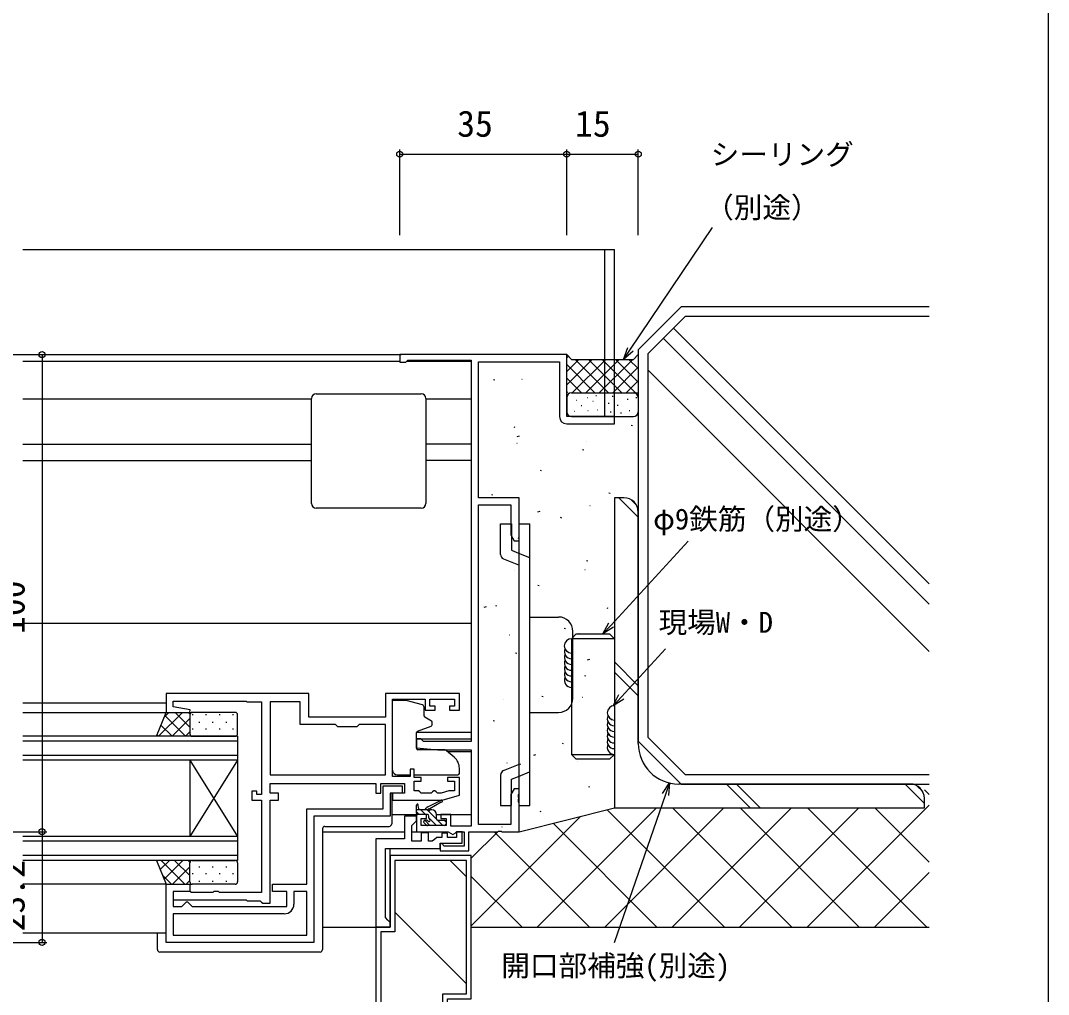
# Model space of a CAD drawing. Units: millimetres, scale not verified. Extents: x -437 to 438, y -344 to 341.
# Drawn here: x 222.7 to 438.2, y -222.8 to -18.7 of the extents above; entities that cross this region are included whole.
import ezdxf
from ezdxf.enums import TextEntityAlignment as Align

# ---------------------------------------------------------------- set-up
doc = ezdxf.new("R2010")
doc.units = ezdxf.units.MM
doc.header["$LTSCALE"] = 2
for name, color, linetype in [('0-2_YKK_11', 7, 'Continuous'), ('0-3_YKK_12', 2, 'Continuous'), ('0-4_YKK_13', 4, 'Continuous'), ('0-5_YKK_D', 6, 'Continuous'), ('0-6_YKK_ZWAK', 7, 'Continuous'), ('0-7_YSS_K', 3, 'Continuous')]:
    doc.layers.add(name, color=color, linetype=linetype)
doc.styles.add('ＭＳ ゴシック', font='')
doc.styles.get('ＭＳ ゴシック').set_extended_font_data('MS Gothic')

msp = doc.modelspace()

# ---------------------------------------------------------------- linework, layer by layer
at = {"layer": '0-2_YKK_11'}
for points in [[(337.2, -103.2), (347.2, -103.2), (347.2, -101.7), (337.2, -101.7), (337.2, -88.7), (302.2, -88.7), (302.2, -90.3), (303.5, -90.3), (303.7, -90.1), (303.9, -89.9), (317.2, -89.9)], [(317.2, -89.9), (317.2, -169.8), (307.2, -169.8), (306.9, -169.5), (306.6, -169.2), (305.7, -169.2), (305.7, -171.106), (310.2, -171.5), (317.2, -171.5), (317.2, -187.5), (312.9, -187.5), (312.9, -185.1), (310.8, -185.1), (310.8, -185.9), (311.9, -185.9), (311.9, -187.4), (306.7, -187.4), (306.7, -185.9), (307.8, -185.9), (307.8, -185.1), (305.7, -185.1), (305.7, -188.7), (312.38, -188.7), (313.35, -189.26), (313.8, -189), (314.1, -188.7), (315.7, -188.7), (315.7, -191.7), (311.462, -191.7), (311.145, -191.151), (310.7, -191.27), (310.7, -192.7), (316.7, -192.7), (316.7, -188.7), (322.742, -188.7), (322.925, -188.58), (323.475, -188.58), (323.658, -188.7), (327.2, -188.7), (327.2, -182.658)], [(327.2, -182.658), (327.08, -182.475), (327.08, -181.925), (327.2, -181.742), (327.2, -181.658), (327.08, -181.475), (327.08, -180.925), (327.2, -180.742), (327.2, -179.7), (326.2, -179.7), (325.5, -180.912), (325.5, -187.2), (318.7, -187.2), (318.7, -120.2), (325.5, -120.2), (325.5, -126.488), (326.2, -127.7), (327.2, -127.7), (327.2, -118.7), (318.7, -118.7), (318.7, -90.2), (335.7, -90.2), (335.7, -101.7)], [(283.104, -159.7), (253.204, -159.7), (253.204, -163.7), (258.178, -163.7), (258.226, -163.152), (254.704, -162.531), (254.704, -161.3), (270.004, -161.3), (270.204, -161.5), (273.204, -161.5), (273.204, -180.9), (272.204, -180.9), (272.204, -180.2), (271.204, -180.2), (271.204, -182.1), (273.204, -182.1), (273.204, -201.4), (264.404, -201.4), (264.204, -201.2), (263.204, -201.2), (263.004, -201.4), (258.551, -201.4), (258.204, -201.2), (254.704, -201.2), (254.704, -203), (270.004, -203), (270.204, -203.2), (272.913, -203.2), (273.209, -203.45), (273.504, -203.7), (275.004, -203.7), (275.004, -182.1), (276.804, -182.1), (276.804, -180.6), (275.004, -180.6), (275.004, -178.6), (297.204, -178.6), (297.204, -180.6), (298.204, -180.6), (298.204, -178.6)], [(313.704, -160.9), (313.704, -162.4), (312.604, -162.4), (312.604, -163.2), (314.704, -163.2), (314.704, -159.7), (299.204, -159.7), (299.204, -164.7), (283.104, -164.7), (283.104, -159.7)], [(298.204, -178.6), (303.204, -178.6), (303.204, -180.6), (300.704, -180.6), (300.704, -182.1), (311.104, -182.1), (314.704, -181), (314.704, -177.3), (312.204, -177.3), (312.204, -178.1), (313.704, -178.1), (313.704, -180.1), (312.517, -180.1), (310.88, -180.6), (310.146, -180.6), (309.85, -180.35), (309.554, -180.1), (309.354, -180.1), (309.059, -180.35), (308.763, -180.6), (306.704, -180.6), (306.409, -180.35), (306.113, -180.1), (305.204, -180.1), (305.204, -178.1), (306.704, -178.1), (306.704, -177.3), (305.204, -177.3), (305.204, -175.6), (304.404, -175.6), (304.404, -177.1), (300.704, -177.1), (300.704, -160.9), (307.504, -160.9), (307.504, -163.2), (309.604, -163.2), (309.604, -162.4), (308.504, -162.4), (308.504, -160.9), (313.704, -160.9)], [(254.7, -210.4), (282.7, -210.4), (282.7, -201.2), (280, -201.2), (280, -203.9)], [(278, -205.9), (254.7, -205.9), (254.7, -210.4)]]:
    msp.add_lwpolyline(points, dxfattribs=at)
for points in [[(275.004, -176.8), (299.204, -176.8), (299.204, -166.2), (293.704, -166.2), (293.204, -166.7), (289.204, -166.7), (288.704, -166.2), (281.304, -166.2), (281.304, -161.5), (275.004, -161.5)], [(284.2, -211.9), (253.2, -211.9), (253.2, -199.7), (258.2, -199.7), (258.2, -201.2), (254.7, -201.2), (254.7, -204.4), (256.5, -204.4), (257, -203.9), (257.5, -203.4), (257.7, -203.4), (258.2, -203.9), (258.7, -204.4), (278.5, -204.4), (278.5, -201.2), (275.5, -201.2), (275.5, -199.7), (282.7, -199.7), (282.7, -183.9), (298.7, -183.9), (298.7, -179.1), (302.7, -179.1), (302.7, -180.6), (300.2, -180.6), (300.2, -185.4), (284.2, -185.4)], [(297.2, -190.2), (297.2, -208.7), (300.2, -208.7), (300.2, -207.7), (299.7, -207.2), (299.2, -206.7), (299.2, -192.2), (310.7, -192.2), (310.7, -191.1), (315.3, -191.1), (315.3, -188.7), (314.1, -188.7), (314.1, -189.9), (312.2, -189.9), (312.2, -189), (311, -189), (311, -189.9), (310, -189.9), (309.508, -190.302), (309.018, -190.7), (308.2, -190.7), (308.2, -188.9), (306.7, -188.9), (306.7, -190.7), (304.7, -190.7), (304.7, -187.4), (305.2, -186.9), (305.7, -186.4), (305.7, -185.4), (303.2, -185.4), (303.2, -190.2)]]:
    msp.add_lwpolyline(points, close=True, dxfattribs=at)
for centre, radius, start, end in [((337.2, -101.7), 1.5, 180.00001, 269.99999), ((278, -203.9), 2, 270.00001, 359.99999)]:
    msp.add_arc(centre, radius, start, end, dxfattribs=at)
at = {"layer": '0-3_YKK_12'}
for p, q in [((223.2, -66.7), (347.2, -66.7)), ((345.2, -89.7), (345.2, -66.7)), ((347.2, -89.7), (347.2, -66.7)), ((223.2, -88.7), (302.5, -88.7)), ((223.2, -90.1), (302.217, -90.1)), ((303.683, -90.1), (317.2, -90.1)), ((345.2, -101.7), (345.2, -89.7)), ((347.2, -101.7), (347.2, -89.7)), ((223.2, -98), (283.7, -98)), ((307.7, -98), (317.2, -98)), ((223.2, -107.5), (283.7, -107.5)), ((307.7, -107.4), (317.2, -107.4)), ((223.2, -110.9), (283.7, -110.9)), ((307.7, -110.8), (317.2, -110.8)), ((223.2, -145.009), (317.2, -145.009)), ((223.2, -161.7), (253.2, -161.7)), ((223.2, -163.7), (253.2, -163.7)), ((300.704, -167.809), (300.704, -167.809)), ((305.722, -167.809), (317.2, -167.809)), ((268.205, -168.7), (223.2, -168.7)), ((268.205, -169.7), (223.2, -169.7)), ((300.704, -169.2), (300.704, -169.2)), ((305.704, -169.2), (317.2, -169.2)), ((300.704, -171.9), (300.704, -171.9)), ((312.202, -171.9), (317.2, -171.9)), ((268.205, -172.7), (223.2, -172.7)), ((268.205, -173.7), (223.2, -173.7)), ((258.205, -173.7), (258.205, -189.7)), ((258.205, -173.7), (268.205, -189.7)), ((268.205, -173.7), (258.205, -189.7)), ((300.504, -185.1), (305.746, -185.1)), ((309.9, -185.1), (317.2, -185.1)), ((286.003, -188.7), (303.2, -188.7)), ((304.7, -188.7), (306, -188.7)), ((268.205, -189.7), (223.2, -189.7)), ((268.205, -190.7), (223.2, -190.7)), ((268.205, -193.7), (223.2, -193.7)), ((300.2, -208.7), (300.2, -192.2)), ((253.2, -199.7), (223.2, -199.7)), ((286.003, -208.7), (300.2, -208.7)), ((223.2, -209.9), (253.2, -209.9))]:
    msp.add_line(p, q, dxfattribs=at)
msp.add_lwpolyline([(268.205, -168.7), (268.205, -194.7), (223.2, -194.7)], dxfattribs=at)
at = {"layer": '0-4_YKK_13'}
for p, q in [((284.7, -96.9), (306.7, -96.9)), ((283.7, -119.9), (283.7, -97.9)), ((307.7, -97.9), (307.7, -119.9)), ((306.7, -120.9), (284.7, -120.9)), ((323.326, -130.577), (323.325, -124.2)), ((323.326, -124.2), (325.626, -124.2)), ((325.626, -124.2), (325.626, -129.7)), ((327.2, -124.2), (329.497, -124.2)), ((327.203, -183.2), (327.202, -124.2)), ((329.503, -183.2), (329.497, -124.2)), ((323.952, -131.504), (327.126, -132.787)), ((329.502, -143.7), (335.501, -143.7)), ((338.502, -160.699), (338.502, -146.7)), ((300.704, -174.1), (300.704, -161.2)), ((303.572, -161.2), (300.704, -161.2)), ((306.934, -162.101), (303.572, -161.2)), ((251.63, -168.7), (256.63, -163.7)), ((252.805, -164.697), (253.801, -163.7)), ((253.203, -163.7), (258.703, -163.7)), ((255.115, -163.7), (258.203, -166.788)), ((257.944, -163.7), (258.245, -164.001)), ((267.703, -163.7), (258.703, -163.7)), ((307.304, -164.427), (307.304, -162.583)), ((329.504, -163.7), (335.502, -163.699)), ((252.942, -164.355), (257.287, -168.7)), ((254.458, -168.7), (258.203, -164.955)), ((258.203, -164.2), (258.203, -168.2)), ((258.728, -164.055), (258.728, -164.255)), ((260.143, -165.67), (260.143, -165.87)), ((261.558, -164.055), (261.558, -164.255)), ((262.973, -165.67), (262.973, -165.87)), ((264.388, -164.055), (264.388, -164.255)), ((265.803, -165.67), (265.803, -165.87)), ((267.218, -164.055), (267.218, -164.255)), ((268.203, -168.2), (268.203, -164.2)), ((308.854, -165.495), (307.454, -164.686)), ((309.004, -166.289), (309.004, -165.755)), ((252.133, -166.375), (254.458, -168.7)), ((257.287, -168.7), (258.203, -167.783)), ((258.728, -167.085), (258.728, -167.285)), ((261.558, -167.085), (261.558, -167.285)), ((264.388, -167.085), (264.388, -167.285)), ((267.218, -167.085), (267.218, -167.285)), ((305.704, -171.2), (305.704, -167.91)), ((305.902, -167.628), (308.807, -166.571)), ((251.325, -168.395), (251.63, -168.7)), ((258.703, -168.7), (267.703, -168.7)), ((311.361, -171.5), (306.004, -171.5)), ((313.633, -173.101), (312.004, -171.734)), ((300.704, -175.8), (300.704, -174.1)), ((314.704, -176.5), (314.704, -175.399)), ((323.954, -175.895), (327.129, -174.612)), ((327.129, -177.093), (329.429, -176.163)), ((301.704, -176.8), (304.404, -176.8)), ((305.204, -176.8), (314.404, -176.8)), ((323.329, -176.822), (323.329, -183.2)), ((325.629, -177.699), (327.129, -177.093)), ((325.629, -183.199), (325.629, -177.699)), ((300.504, -180.64), (300.504, -187.069)), ((305.7, -184.8), (305.7, -183.101)), ((308.095, -183.493), (310.883, -182.115)), ((308.491, -183.86), (310.861, -182.461)), ((308.1, -184.1), (305.7, -184.1)), ((306.239, -185.1), (305.7, -184.561)), ((306, -183.274), (306.199, -184.1)), ((308, -185.1), (306, -185.1)), ((307.586, -185.1), (306.586, -184.1)), ((307.5, -184.1), (307.745, -183.781)), ((309.91, -186.077), (307.933, -184.1)), ((308.9, -184.1), (308.7, -184.1)), ((309.744, -184.564), (309.436, -184.256)), ((309.9, -186), (309.9, -185.1)), ((323.329, -183.2), (325.629, -183.2)), ((327.203, -183.2), (329.503, -183.199)), ((307.788, -187.312), (307.288, -186.812)), ((308.539, -187.4), (307.444, -186.305)), ((307.5, -186.3), (307.839, -186.3)), ((311.6, -187.4), (308, -187.4)), ((308.3, -185.839), (308.3, -185.4)), ((309.886, -187.4), (308.3, -185.814)), ((311.233, -187.4), (310.123, -186.29)), ((310.2, -186.3), (311.6, -186.3)), ((311.9, -186.72), (311.48, -186.3)), ((311.9, -186.6), (311.9, -187.1)), ((286.004, -187.958), (286.004, -212.466)), ((286.504, -187.569), (300.004, -187.569)), ((251.978, -196.636), (253.914, -194.7)), ((252.174, -194.7), (257.174, -199.7)), ((252.786, -198.657), (256.743, -194.7)), ((254.571, -199.7), (258.203, -196.068)), ((255.002, -194.7), (258.203, -197.901)), ((257.831, -194.7), (258.217, -195.086)), ((258.203, -199.2), (258.203, -195.2)), ((258.703, -194.7), (267.703, -194.7)), ((260.143, -195.97), (260.143, -196.17)), ((262.973, -195.97), (262.973, -196.17)), ((265.803, -195.97), (265.803, -196.17)), ((268.203, -195.2), (268.203, -199.2)), ((252.442, -197.796), (254.346, -199.7)), ((258.728, -197.385), (258.728, -197.585)), ((261.558, -197.385), (261.558, -197.585)), ((264.388, -197.385), (264.388, -197.585)), ((267.218, -197.385), (267.218, -197.585)), ((253.203, -199.7), (258.703, -199.7)), ((257.399, -199.7), (258.203, -198.896)), ((267.703, -199.7), (258.703, -199.7)), ((260.143, -199), (260.143, -199.2)), ((262.973, -199), (262.973, -199.2)), ((265.803, -199), (265.803, -199.2)), ((251.404, -212.466), (251.404, -209.9)), ((251.404, -213.405), (251.404, -212.466)), ((286.004, -212.466), (286.004, -213.405)), ((285.504, -213.905), (251.904, -213.905))]:
    msp.add_line(p, q, dxfattribs=at)
for points in [[(325.626, -129.7), (327.126, -130.306), (329.426, -131.235)], [(258.703, -168.7), (251.203, -168.7), (253.203, -163.7)], [(258.703, -194.7), (251.203, -194.7), (253.203, -199.7)]]:
    msp.add_lwpolyline(points, dxfattribs=at)
for centre, radius, start, end in [((284.7, -97.9), 1, 90, 180), ((306.7, -97.9), 1, 0, 90), ((284.7, -119.9), 1, 180, 270), ((306.7, -119.9), 1, 270, 0), ((324.326, -130.577), 1, 180, 248.00217), ((335.502, -146.7), 3, 0.00122, 90.00127), ((335.502, -160.699), 3, 270.00155, 0.00122), ((258.703, -164.2), 0.5, 90, 180), ((267.703, -164.2), 0.5, 0, 90), ((306.804, -162.583), 0.5, 0, 75), ((307.604, -164.427), 0.3, 180, 240), ((308.704, -165.755), 0.3, 0, 60), ((306.004, -167.91), 0.3, 110, 180), ((308.704, -166.289), 0.3, 290, 0), ((258.703, -168.2), 0.5, 180, 270), ((267.703, -168.2), 0.5, 270, 0), ((306.004, -171.2), 0.3, 180, 270), ((311.361, -172.5), 1, 50, 90), ((311.704, -175.399), 3, 0, 50), ((301.704, -175.8), 1, 180, 270), ((314.404, -176.5), 0.3, 270, 0), ((324.329, -176.822), 1, 112.00335, 180), ((305.9, -183.101), 0.2, 300, 180), ((310.972, -182.294), 0.2, 236.30165, 116.30165), ((306, -184.8), 0.3, 180, 270), ((308.538, -184.39), 1, 116.30165, 142.50753), ((308, -185.4), 0.3, 0, 90), ((308.3, -184.1), 0.2, 84.66559, 323.1301), ((308.339, -183.601), 0.3, 265.56559, 300.55603), ((308.7, -184.4), 0.3, 90, 143.1301), ((308.9, -185.1), 1, 0, 90), ((300.004, -187.069), 0.5, 270, 0), ((307.5, -186.6), 0.3, 90, 225), ((308, -187.1), 0.3, 225, 270), ((307.839, -186.6), 0.3, 33.05573, 90), ((308.3, -186.3), 0.25, 213.05573, 56.94427), ((308.6, -185.839), 0.3, 180, 236.94427), ((310.2, -186), 0.3, 180, 270), ((311.6, -186.6), 0.3, 0, 90), ((311.6, -187.1), 0.3, 270, 0), ((286.504, -188.069), 0.5, 90, 180), ((258.703, -195.2), 0.5, 90, 180), ((267.703, -195.2), 0.5, 0, 90), ((258.703, -199.2), 0.5, 180, 270), ((267.703, -199.2), 0.5, 270, 0), ((251.904, -213.405), 0.5, 180, 270), ((285.504, -213.405), 0.5, 270, 0)]:
    msp.add_arc(centre, radius, start, end, dxfattribs=at)
at = {"layer": '0-5_YKK_D'}
for p, q in [((302.2, -63.7), (302.2, -45.7)), ((302.2, -46.7), (337.2, -46.7)), ((337.2, -63.7), (337.2, -45.7)), ((337.2, -63.7), (337.2, -45.7)), ((337.2, -46.7), (352.2, -46.7)), ((352.2, -63.7), (352.2, -45.7)), ((192.745, -88.7), (228.2, -88.7)), ((227.2, -88.7), (227.2, -188.7)), ((191.985, -188.7), (228.2, -188.7)), ((191.985, -188.7), (228.2, -188.7)), ((227.2, -188.7), (227.2, -211.9)), ((192, -211.9), (228.2, -211.9))]:
    msp.add_line(p, q, dxfattribs=at)
for points in [[(349.137, -89.7), (350.565, -87.588), (367.797, -62.101)], [(351.132, -87.97), (349.137, -89.7), (349.999, -87.205)], [(344.796, -147.25), (346.521, -145.373), (362.699, -127.771)], [(347.024, -145.835), (344.796, -147.25), (346.018, -144.91)], [(346.936, -162.305), (348.661, -160.428), (357.898, -150.377)], [(349.164, -160.89), (346.936, -162.305), (348.158, -159.965)], [(358.761, -178.476), (357.926, -180.885), (347.146, -211.991)], [(357.281, -180.662), (358.761, -178.476), (358.572, -181.109)]]:
    msp.add_lwpolyline(points, dxfattribs=at)
for centre in [(302.2, -46.7), (337.2, -46.7), (337.2, -46.7), (352.2, -46.7), (227.2, -88.7), (227.2, -188.7), (227.2, -188.7), (227.2, -211.9)]:
    msp.add_circle(centre, 0.637, dxfattribs=at)
at = {"layer": '0-6_YKK_ZWAK'}
msp.add_lwpolyline([(-436.8, -343.7), (438.2, -343.7), (438.2, 306.3)], dxfattribs=at)
at = {"layer": '0-7_YSS_K'}
for p, q in [((359.574, -83.154), (413.2, -136.779)), ((357.453, -85.275), (413.2, -141.022)), ((337.2, -88.7), (338.2, -89.7)), ((337.2, -89.395), (337.547, -89.047)), ((337.2, -92.223), (339.723, -89.7)), ((337.2, -95.052), (342.552, -89.7)), ((338.2, -89.7), (351.2, -89.7)), ((338.369, -96.712), (345.38, -89.7)), ((345.951, -96.705), (338.946, -89.7)), ((341.199, -96.709), (348.209, -89.7)), ((348.777, -96.703), (341.774, -89.7)), ((344.03, -96.707), (351.037, -89.7)), ((351.603, -96.701), (344.603, -89.7)), ((352.2, -94.469), (347.431, -89.7)), ((352.2, -91.641), (350.259, -89.7)), ((352.2, -88.7), (351.2, -89.7)), ((352.2, -88.812), (352.144, -88.756)), ((343.125, -96.708), (337.2, -90.783)), ((346.861, -96.704), (352.2, -91.366)), ((354.2, -91.922), (413.2, -150.922)), ((321.871, -93.94), (322.109, -94.018)), ((327.798, -93.831), (327.848, -93.83)), ((340.299, -96.71), (337.2, -93.611)), ((349.692, -96.702), (352.2, -94.194)), ((337.473, -96.712), (337.2, -96.44)), ((338.2, -96.7), (352.2, -96.7)), ((337.2, -97.7), (337.2, -100.7)), ((339.328, -98.352), (339.228, -98.352)), ((341.562, -97.743), (341.462, -97.743)), ((342.781, -98.514), (342.681, -98.514)), ((343.431, -97.377), (343.331, -97.377)), ((343.431, -97.377), (343.331, -97.377)), ((345.899, -98.914), (346.099, -98.914)), ((346.716, -97.402), (346.916, -97.402)), ((349.862, -98.015), (350.062, -98.015)), ((351.701, -97.729), (351.901, -97.729)), ((352.2, -97.7), (352.2, -100.7)), ((338.84, -100.625), (338.74, -100.625)), ((340.343, -99.407), (340.243, -99.407)), ((341.725, -100.463), (341.625, -100.463)), ((343.675, -100.382), (343.575, -100.382)), ((346.307, -100.67), (346.507, -100.67)), ((347.778, -99.281), (347.978, -99.281)), ((348.514, -100.875), (348.714, -100.875)), ((350.271, -100.425), (350.471, -100.425)), ((338.2, -101.7), (351.2, -101.7)), ((326.108, -103.84), (326.345, -103.919)), ((350.741, -103.464), (350.978, -103.543)), ((326.774, -107.247), (326.824, -107.246)), ((326.839, -105.888), (327.321, -105.756)), ((341.32, -106.932), (341.37, -106.93)), ((340.542, -108.603), (340.78, -108.681)), ((331.622, -112.899), (331.859, -112.978)), ((321.424, -118.038), (321.661, -118.116)), ((346.057, -117.662), (346.294, -117.74)), ((325.499, -120.667), (325.549, -120.666)), ((342.045, -120.309), (342.095, -120.308)), ((352.2, -122.752), (348.148, -118.7)), ((351.832, -120.261), (350.639, -119.068)), ((331.143, -121.646), (331.625, -121.514)), ((335.858, -122.8), (336.096, -122.878)), ((352.2, -170.2), (352.2, -121.7)), ((326.938, -127.097), (327.175, -127.175)), ((341.373, -131.859), (341.61, -131.937)), ((326.224, -134.045), (326.274, -134.044)), ((341.02, -133.724), (341.07, -133.723)), ((331.174, -136.997), (331.412, -137.076)), ((319.889, -141.642), (320.371, -141.511)), ((322.254, -141.294), (322.491, -141.372)), ((345.609, -141.76), (345.846, -141.838)), ((336.689, -146.056), (336.926, -146.135)), ((325.199, -147.46), (325.249, -147.459)), ((338.2, -148.25), (338.2, -172.481)), ((339.746, -147.145), (339.796, -147.144)), ((347.2, -148.25), (347.2, -172.482)), ((326.49, -151.195), (326.728, -151.273)), ((341.535, -152.675), (342.018, -152.544)), ((352.2, -158.105), (347.2, -153.105)), ((340.925, -155.957), (341.162, -156.035)), ((352.2, -160.228), (347.2, -155.228)), ((323.924, -160.881), (323.974, -160.88)), ((332.005, -160.253), (332.242, -160.332)), ((340.47, -160.522), (340.52, -160.521)), ((321.806, -165.392), (322.044, -165.47)), ((346.439, -165.016), (346.677, -165.094)), ((336.241, -170.154), (336.478, -170.233)), ((345.839, -168.433), (346.321, -168.301)), ((324.649, -174.258), (324.699, -174.257)), ((327.32, -174.451), (327.558, -174.529)), ((330.281, -172.672), (330.764, -172.54)), ((339.446, -173.938), (339.496, -173.937)), ((409.2, -178.7), (360.7, -178.7)), ((375.672, -183.7), (370.672, -178.7)), ((377.795, -183.7), (372.795, -178.7)), ((412.2, -182.752), (408.148, -178.7)), ((341.755, -179.213), (341.993, -179.291)), ((411.832, -180.261), (410.639, -179.068)), ((413.2, -180.925), (412.2, -179.925)), ((387.601, -208.7), (413.2, -183.101)), ((327.2, -188.7), (347.2, -183.7)), ((331.032, -208.7), (356.032, -183.7)), ((331.557, -184.352), (331.794, -184.43)), ((345.174, -208.7), (370.174, -183.7)), ((370.265, -208.7), (345.652, -184.087)), ((359.316, -208.7), (384.316, -183.7)), ((384.407, -208.7), (359.407, -183.7)), ((373.458, -208.7), (398.458, -183.7)), ((398.549, -208.7), (373.549, -183.7)), ((412.691, -208.7), (387.691, -183.7)), ((413.2, -195.067), (401.833, -183.7)), ((317.2, -208.39), (340.12, -185.47)), ((356.122, -208.7), (334.338, -186.916)), ((317.2, -194.248), (322.748, -188.7)), ((341.98, -208.7), (321.98, -188.7)), ((323.624, -187.674), (323.674, -187.673)), ((312.782, -194.7), (316.2, -198.118)), ((327.838, -208.7), (317.2, -198.062)), ((401.743, -208.7), (413.2, -197.243)), ((301.2, -205.569), (316.2, -220.569)), ((317.2, -208.7), (413.2, -208.7))]:
    msp.add_line(p, q, dxfattribs=at)
for points in [[(413.2, -78.7), (361.2, -78.7), (352.2, -87.7), (352.2, -169.7), (361.2, -178.7), (413.2, -178.7)], [(413.2, -80.7), (362.028, -80.7), (354.2, -88.528), (354.2, -168.872), (362.028, -176.7), (413.2, -176.7)], [(349.2, -118.7), (347.2, -118.7), (347.2, -183.7), (412.2, -183.7), (412.2, -181.7)]]:
    msp.add_lwpolyline(points, dxfattribs=at)
for points in [[(347.2, -148.25), (338.2, -148.25), (339.2, -147.25), (346.2, -147.25)], [(338.2, -172.481), (347.2, -172.482), (346.2, -173.482), (339.2, -173.481)], [(317.2, -193.7), (300.2, -193.7), (300.2, -208.7), (297.2, -208.7), (297.2, -248.7), (317.2, -248.7), (317.2, -238.7), (312.2, -238.7), (312.2, -223.7), (317.2, -223.7)], [(316.2, -194.7), (301.2, -194.7), (301.2, -209.7), (298.2, -209.7), (298.2, -247.7), (316.2, -247.7), (316.2, -239.7), (311.2, -239.7), (311.2, -222.7), (316.2, -222.7)]]:
    msp.add_lwpolyline(points, close=True, dxfattribs=at)
for centre, radius, start, end in [((338.2, -97.7), 1, 90, 180), ((351.2, -97.7), 1, 0, 90), ((338.2, -100.7), 1, 180, 270), ((351.2, -100.7), 1, 270, 0), ((349.2, -121.7), 3, 0, 90), ((338.2, -149.75), 1.5, 90, 270), ((338.2, -150.95), 1.5, 156.42182, 270), ((338.2, -152.15), 1.5, 156.42182, 270), ((338.2, -153.35), 1.5, 156.42182, 270), ((338.2, -154.55), 1.5, 156.42182, 270), ((338.2, -155.75), 1.5, 156.42182, 270), ((338.2, -156.95), 1.5, 156.42182, 270), ((347.2, -163.782), 1.5, 90, 270), ((347.2, -164.982), 1.5, 156.42182, 270), ((347.2, -166.182), 1.5, 156.42182, 270), ((347.2, -167.382), 1.5, 156.42182, 270), ((347.2, -168.582), 1.5, 156.42182, 270), ((347.2, -169.782), 1.5, 156.42182, 270), ((360.7, -170.2), 8.5, 180, 270), ((347.2, -170.982), 1.5, 156.42182, 270), ((409.2, -181.7), 3, 0, 90)]:
    msp.add_arc(centre, radius, start, end, dxfattribs=at)

# ---------------------------------------------------------------- texts
at = {"layer": '0-5_YKK_D', "style": 'ＭＳ ゴシック'}
for s, height, p in [('35', 5.499, (314.245, -44.7)), ('15', 5.499, (338.947, -44.7)), ('シーリング', 4.399, (367.388, -50.261)), ('（別途）', 4.399, (366.229, -61.386)), ('φ9鉄筋（別途）', 4.399, (355.334, -126.68)), ('現場W・D', 4.399, (356.466, -148.331)), ('開口部補強(別途)', 4.399, (323.486, -220.283))]:
    msp.add_text(s, height=height, dxfattribs=at).set_placement(p, align=Align.BOTTOM_LEFT)
for s, p in [('100', (225.2, -147.265)), ('23.2', (225.2, -209.59))]:
    msp.add_text(s, height=5.499, rotation=90, dxfattribs=at).set_placement(p, align=Align.BOTTOM_LEFT)

doc.saveas('drawing.dxf')
